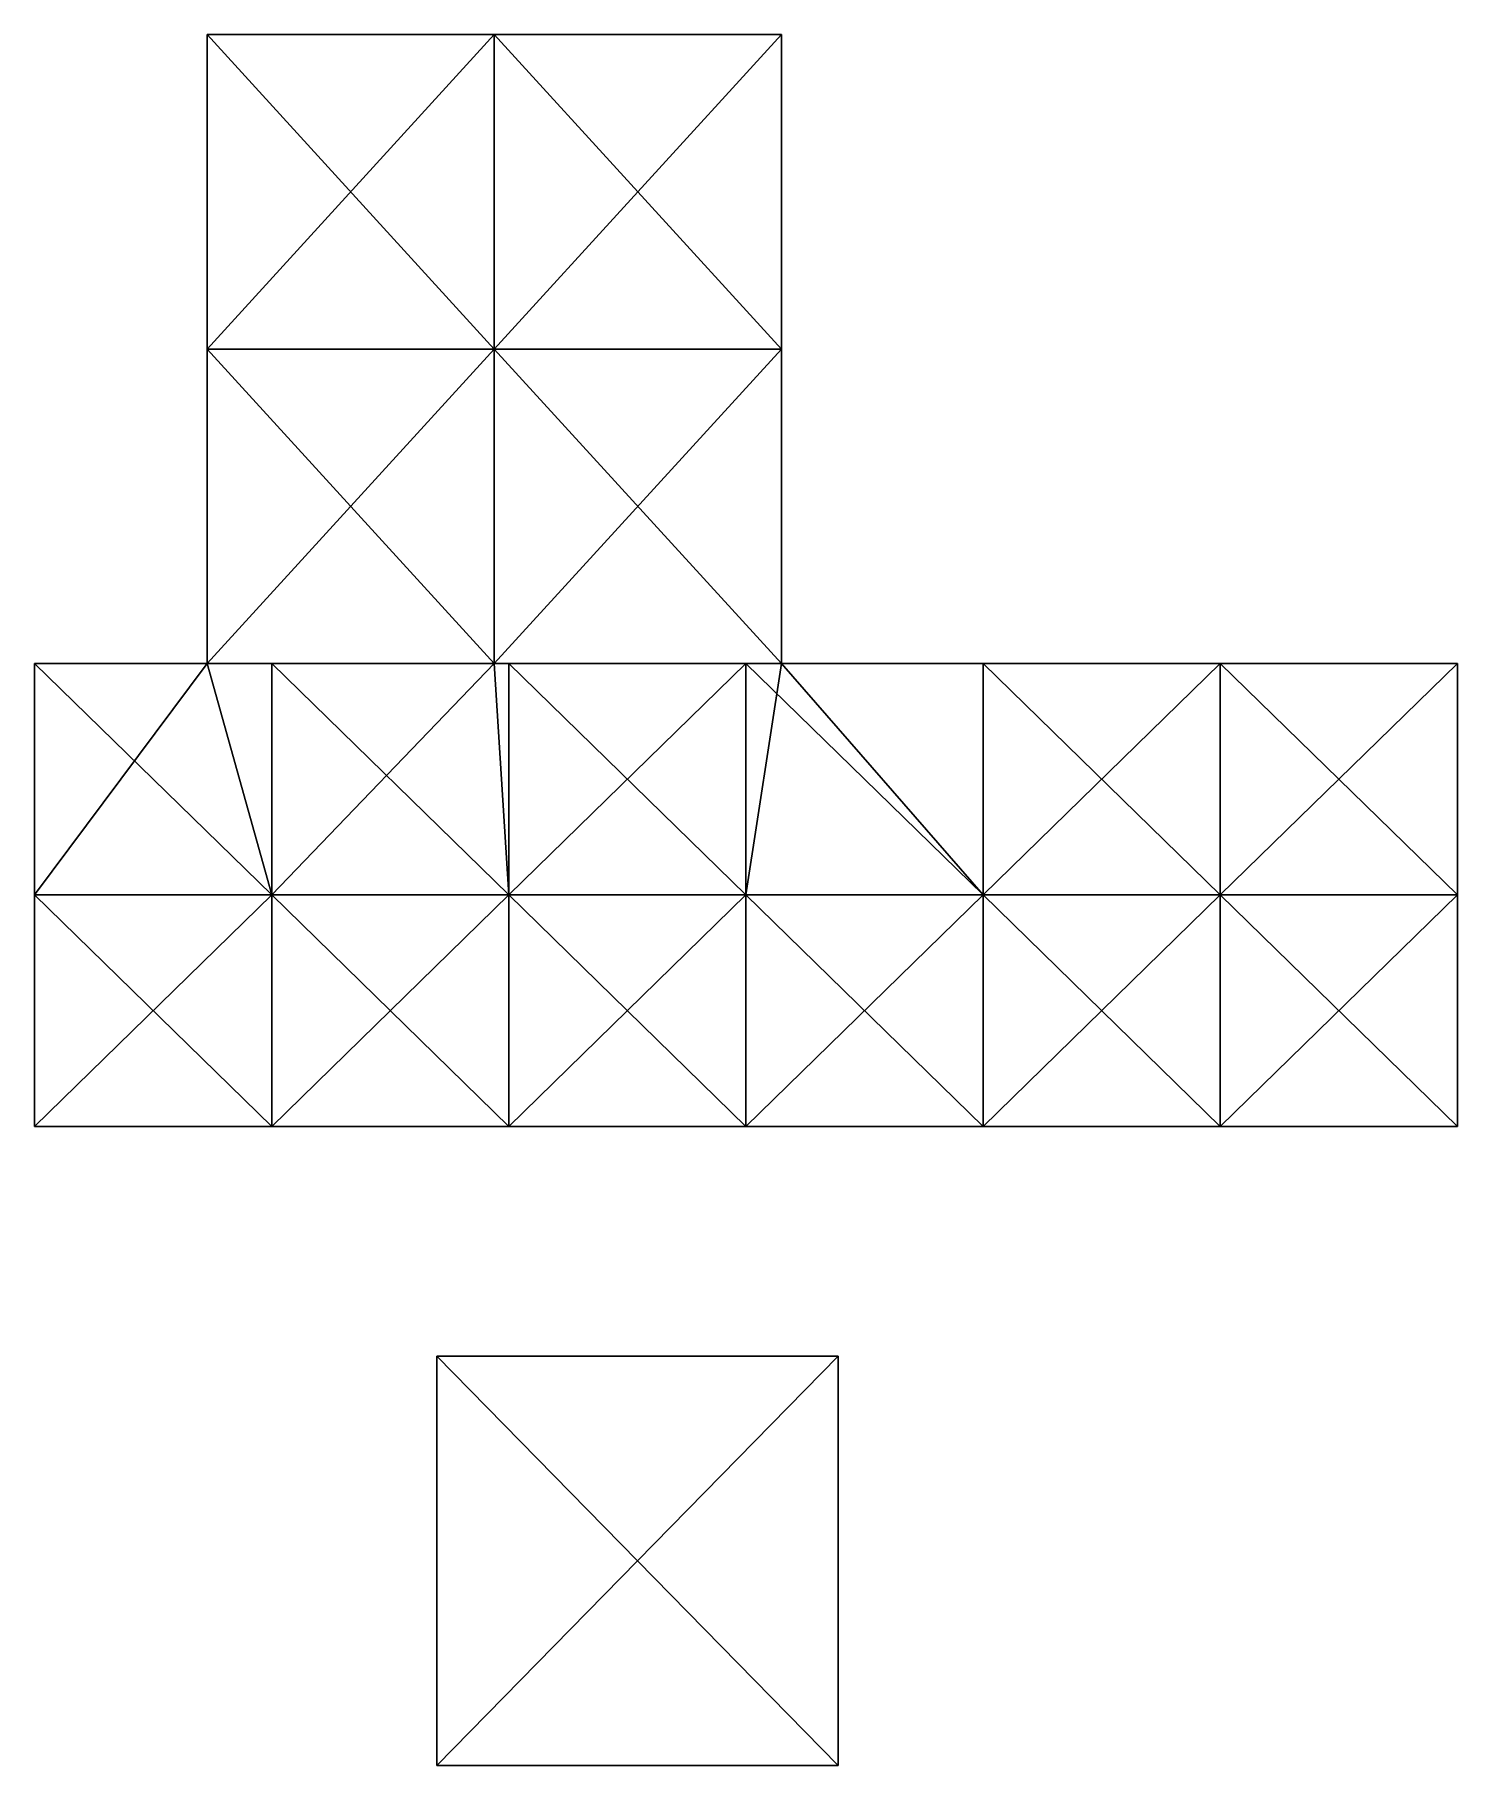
# Model space of a CAD drawing. Header units: metres. Extents: x -15 to 9.8, y 16.9 to 47.
import ezdxf

# ---------------------------------------------------------------- set-up
doc = ezdxf.new("R2010")
doc.units = ezdxf.units.M

msp = doc.modelspace()

# ---------------------------------------------------------------- linework, layer by layer
at = {"layer": 'BUILDING_0', "color": 3}
for points in [[(-1.018, 16.881, 19.525), (-8, 24, 19.525), (-8, 16.881, 19.525)], [(-8, 24, 19.525), (-1.018, 16.881, 19.525), (-1.018, 24, 19.525)]]:
    msp.add_3dface(points, dxfattribs=at)
at = {"layer": 'BUILDING_0', "color": 4}
for points in [[(-1.018, 24), (-8, 16.881), (-8, 24)], [(-8, 16.881), (-1.018, 24), (-1.018, 16.881)]]:
    msp.add_3dface(points, dxfattribs=at)
at = {"layer": 'BUILDING_0', "color": 1}
for points in [[(-8, 24, 4.881), (-1.018, 24), (-8, 24)], [(-1.018, 24), (-8, 24, 4.881), (-1.018, 24, 4.881)], [(-8, 24, 9.762), (-1.018, 24, 4.881), (-8, 24, 4.881)], [(-1.018, 24, 4.881), (-8, 24, 9.762), (-1.018, 24, 9.762)], [(-8, 24, 14.644), (-1.018, 24, 9.762), (-8, 24, 9.762)], [(-1.018, 24, 9.762), (-8, 24, 14.644), (-1.018, 24, 14.644)], [(-8, 24, 19.525), (-1.018, 24, 14.644), (-8, 24, 14.644)], [(-1.018, 24, 14.644), (-8, 24, 19.525), (-1.018, 24, 19.525)], [(-8, 24, 4.881), (-8, 16.881), (-8, 16.881, 4.881)], [(-8, 16.881), (-8, 24, 4.881), (-8, 24)], [(-8, 24, 9.762), (-8, 16.881, 4.881), (-8, 16.881, 9.762)], [(-8, 16.881, 4.881), (-8, 24, 9.762), (-8, 24, 4.881)], [(-8, 24, 14.644), (-8, 16.881, 9.762), (-8, 16.881, 14.644)], [(-8, 16.881, 9.762), (-8, 24, 14.644), (-8, 24, 9.762)], [(-8, 24, 19.525), (-8, 16.881, 14.644), (-8, 16.881, 19.525)], [(-8, 16.881, 14.644), (-8, 24, 19.525), (-8, 24, 14.644)], [(-1.018, 24), (-1.018, 16.881, 4.881), (-1.018, 16.881)], [(-1.018, 16.881, 4.881), (-1.018, 24), (-1.018, 24, 4.881)], [(-1.018, 24, 4.881), (-1.018, 16.881, 9.762), (-1.018, 16.881, 4.881)], [(-1.018, 16.881, 9.762), (-1.018, 24, 4.881), (-1.018, 24, 9.762)], [(-1.018, 24, 9.762), (-1.018, 16.881, 14.644), (-1.018, 16.881, 9.762)], [(-1.018, 16.881, 14.644), (-1.018, 24, 9.762), (-1.018, 24, 14.644)], [(-1.018, 24, 14.644), (-1.018, 16.881, 19.525), (-1.018, 16.881, 14.644)], [(-1.018, 16.881, 19.525), (-1.018, 24, 14.644), (-1.018, 24, 19.525)], [(-1.018, 16.881, 4.881), (-8, 16.881), (-1.018, 16.881)], [(-8, 16.881), (-1.018, 16.881, 4.881), (-8, 16.881, 4.881)], [(-1.018, 16.881, 9.762), (-8, 16.881, 4.881), (-1.018, 16.881, 4.881)], [(-8, 16.881, 4.881), (-1.018, 16.881, 9.762), (-8, 16.881, 9.762)], [(-1.018, 16.881, 14.644), (-8, 16.881, 9.762), (-1.018, 16.881, 9.762)], [(-8, 16.881, 9.762), (-1.018, 16.881, 14.644), (-8, 16.881, 14.644)], [(-1.018, 16.881, 19.525), (-8, 16.881, 14.644), (-1.018, 16.881, 14.644)], [(-8, 16.881, 14.644), (-1.018, 16.881, 19.525), (-8, 16.881, 19.525)]]:
    msp.add_3dface(points, dxfattribs=at)
at = {"layer": 'BUILDING_1', "color": 3}
for points in [[(-10.873, 32.028, 7.201), (-15, 36.057, 7.201), (-15, 32.028, 7.201)], [(-15, 36.057, 7.201), (-10.873, 32.028, 7.201), (-10.873, 36.057, 7.201)], [(-6.747, 32.028, 7.201), (-10.873, 36.057, 7.201), (-10.873, 32.028, 7.201)], [(-10.873, 36.057, 7.201), (-6.747, 32.028, 7.201), (-6.747, 36.057, 7.201)], [(-2.62, 32.028, 7.201), (-6.747, 36.057, 7.201), (-6.747, 32.028, 7.201)], [(-6.747, 36.057, 7.201), (-2.62, 32.028, 7.201), (-2.62, 36.057, 7.201)], [(1.507, 32.028, 7.201), (-2.62, 36.057, 7.201), (-2.62, 32.028, 7.201)], [(-2.62, 36.057, 7.201), (1.507, 32.028, 7.201), (1.507, 36.057, 7.201)], [(5.633, 32.028, 7.201), (1.507, 36.057, 7.201), (1.507, 32.028, 7.201)], [(1.507, 36.057, 7.201), (5.633, 32.028, 7.201), (5.633, 36.057, 7.201)], [(9.76, 32.028, 7.201), (5.633, 36.057, 7.201), (5.633, 32.028, 7.201)], [(5.633, 36.057, 7.201), (9.76, 32.028, 7.201), (9.76, 36.057, 7.201)], [(-10.873, 28, 7.201), (-15, 32.028, 7.201), (-15, 28, 7.201)], [(-15, 32.028, 7.201), (-10.873, 28, 7.201), (-10.873, 32.028, 7.201)], [(-6.747, 28, 7.201), (-10.873, 32.028, 7.201), (-10.873, 28, 7.201)], [(-10.873, 32.028, 7.201), (-6.747, 28, 7.201), (-6.747, 32.028, 7.201)], [(-2.62, 28, 7.201), (-6.747, 32.028, 7.201), (-6.747, 28, 7.201)], [(-6.747, 32.028, 7.201), (-2.62, 28, 7.201), (-2.62, 32.028, 7.201)], [(1.507, 28, 7.201), (-2.62, 32.028, 7.201), (-2.62, 28, 7.201)], [(-2.62, 32.028, 7.201), (1.507, 28, 7.201), (1.507, 32.028, 7.201)], [(5.633, 28, 7.201), (1.507, 32.028, 7.201), (1.507, 28, 7.201)], [(1.507, 32.028, 7.201), (5.633, 28, 7.201), (5.633, 32.028, 7.201)], [(9.76, 28, 7.201), (5.633, 32.028, 7.201), (5.633, 28, 7.201)], [(5.633, 32.028, 7.201), (9.76, 28, 7.201), (9.76, 32.028, 7.201)]]:
    msp.add_3dface(points, dxfattribs=at)
at = {"layer": 'BUILDING_1', "color": 4}
for points in [[(-12, 36.057), (-15, 32.028), (-15, 36.057)], [(-15, 32.028), (-12, 36.057), (-10.873, 32.028)], [(-10.873, 32.028), (-12, 36.057), (-10.873, 36.057)], [(-7, 36.057), (-10.873, 32.028), (-10.873, 36.057)], [(-10.873, 32.028), (-7, 36.057), (-6.747, 32.028)], [(-6.747, 32.028), (-7, 36.057), (-6.747, 36.057)], [(-2.62, 36.057), (-6.747, 32.028), (-6.747, 36.057)], [(-6.747, 32.028), (-2.62, 36.057), (-2.62, 32.028)], [(-2, 36.057), (-2.62, 32.028), (-2.62, 36.057)], [(-2.62, 32.028), (-2, 36.057), (1.507, 32.028)], [(1.507, 32.028), (-2, 36.057), (1.507, 36.057)], [(5.633, 36.057), (1.507, 32.028), (1.507, 36.057)], [(1.507, 32.028), (5.633, 36.057), (5.633, 32.028)], [(9.76, 36.057), (5.633, 32.028), (5.633, 36.057)], [(5.633, 32.028), (9.76, 36.057), (9.76, 32.028)], [(-10.873, 32.028), (-15, 28), (-15, 32.028)], [(-15, 28), (-10.873, 32.028), (-10.873, 28)], [(-6.747, 32.028), (-10.873, 28), (-10.873, 32.028)], [(-10.873, 28), (-6.747, 32.028), (-6.747, 28)], [(-2.62, 32.028), (-6.747, 28), (-6.747, 32.028)], [(-6.747, 28), (-2.62, 32.028), (-2.62, 28)], [(1.507, 32.028), (-2.62, 28), (-2.62, 32.028)], [(-2.62, 28), (1.507, 32.028), (1.507, 28)], [(5.633, 32.028), (1.507, 28), (1.507, 32.028)], [(1.507, 28), (5.633, 32.028), (5.633, 28)], [(9.76, 32.028), (5.633, 28), (5.633, 32.028)], [(5.633, 28), (9.76, 32.028), (9.76, 28)]]:
    msp.add_3dface(points, dxfattribs=at)
at = {"layer": 'BUILDING_1', "color": 1}
for points in [[(-12, 36.057, 4), (-12, 36.057), (-15, 36.057)], [(-15, 36.057, 7.201), (-12, 36.057, 4), (-15, 36.057)], [(-10.873, 36.057, 7.201), (-12, 36.057, 4), (-15, 36.057, 7.201)], [(-15, 36.057, 7.201), (-15, 32.028), (-15, 32.028, 7.201)], [(-15, 32.028), (-15, 36.057, 7.201), (-15, 36.057)], [(-10.873, 36.057, 7.201), (-5.333, 36.057, 4), (-12, 36.057, 4)], [(-5.333, 36.057, 4), (-10.873, 36.057, 7.201), (-6.747, 36.057, 7.201)], [(-6.747, 36.057, 7.201), (-2, 36.057, 4), (-5.333, 36.057, 4)], [(-2, 36.057, 4), (-6.747, 36.057, 7.201), (-2.62, 36.057, 7.201)], [(1.507, 36.057, 7.201), (-2, 36.057, 4), (-2.62, 36.057, 7.201)], [(-2, 36.057, 4), (1.507, 36.057), (-2, 36.057)], [(1.507, 36.057, 7.201), (1.507, 36.057), (-2, 36.057, 4)], [(1.507, 36.057, 7.201), (5.633, 36.057), (1.507, 36.057)], [(5.633, 36.057), (1.507, 36.057, 7.201), (5.633, 36.057, 7.201)], [(5.633, 36.057, 7.201), (9.76, 36.057), (5.633, 36.057)], [(9.76, 36.057), (5.633, 36.057, 7.201), (9.76, 36.057, 7.201)], [(9.76, 36.057), (9.76, 32.028, 7.201), (9.76, 32.028)], [(9.76, 32.028, 7.201), (9.76, 36.057), (9.76, 36.057, 7.201)], [(-15, 32.028, 7.201), (-15, 28), (-15, 28, 7.201)], [(-15, 28), (-15, 32.028, 7.201), (-15, 32.028)], [(9.76, 32.028), (9.76, 28, 7.201), (9.76, 28)], [(9.76, 28, 7.201), (9.76, 32.028), (9.76, 32.028, 7.201)], [(-10.873, 28, 7.201), (-15, 28), (-10.873, 28)], [(-15, 28), (-10.873, 28, 7.201), (-15, 28, 7.201)], [(-6.747, 28, 7.201), (-10.873, 28), (-6.747, 28)], [(-10.873, 28), (-6.747, 28, 7.201), (-10.873, 28, 7.201)], [(-2.62, 28, 7.201), (-6.747, 28), (-2.62, 28)], [(-6.747, 28), (-2.62, 28, 7.201), (-6.747, 28, 7.201)], [(1.507, 28, 7.201), (-2.62, 28), (1.507, 28)], [(-2.62, 28), (1.507, 28, 7.201), (-2.62, 28, 7.201)], [(5.633, 28, 7.201), (1.507, 28), (5.633, 28)], [(1.507, 28), (5.633, 28, 7.201), (1.507, 28, 7.201)], [(9.76, 28, 7.201), (5.633, 28), (9.76, 28)], [(5.633, 28), (9.76, 28, 7.201), (5.633, 28, 7.201)]]:
    msp.add_3dface(points, dxfattribs=at)
at = {"layer": 'BUILDING_2', "color": 3}
for points in [[(-7, 41.528, 4), (-12, 47, 4), (-12, 41.528, 4)], [(-12, 47, 4), (-7, 41.528, 4), (-7, 47, 4)], [(-2, 41.528, 4), (-7, 47, 4), (-7, 41.528, 4)], [(-7, 47, 4), (-2, 41.528, 4), (-2, 47, 4)], [(-7, 36.057, 4), (-12, 41.528, 4), (-12, 36.057, 4)], [(-12, 41.528, 4), (-7, 36.057, 4), (-7, 41.528, 4)], [(-2, 36.057, 4), (-7, 41.528, 4), (-7, 36.057, 4)], [(-7, 41.528, 4), (-2, 36.057, 4), (-2, 41.528, 4)]]:
    msp.add_3dface(points, dxfattribs=at)
at = {"layer": 'BUILDING_2', "color": 4}
for points in [[(-7, 47), (-12, 41.528), (-12, 47)], [(-12, 41.528), (-7, 47), (-7, 41.528)], [(-2, 47), (-7, 41.528), (-7, 47)], [(-7, 41.528), (-2, 47), (-2, 41.528)], [(-7, 41.528), (-12, 36.057), (-12, 41.528)], [(-12, 36.057), (-7, 41.528), (-7, 36.057)], [(-2, 41.528), (-7, 36.057), (-7, 41.528)], [(-7, 36.057), (-2, 41.528), (-2, 36.057)]]:
    msp.add_3dface(points, dxfattribs=at)
at = {"layer": 'BUILDING_2', "color": 1}
for points in [[(-12, 47, 4), (-7, 47), (-12, 47)], [(-7, 47), (-12, 47, 4), (-7, 47, 4)], [(-12, 47, 4), (-12, 41.528), (-12, 41.528, 4)], [(-12, 41.528), (-12, 47, 4), (-12, 47)], [(-7, 47, 4), (-2, 47), (-7, 47)], [(-2, 47), (-7, 47, 4), (-2, 47, 4)], [(-2, 47), (-2, 41.528, 4), (-2, 41.528)], [(-2, 41.528, 4), (-2, 47), (-2, 47, 4)], [(-12, 41.528, 4), (-12, 36.057), (-12, 36.057, 4)], [(-12, 36.057), (-12, 41.528, 4), (-12, 41.528)], [(-2, 41.528), (-2, 36.057, 4), (-2, 36.057)], [(-2, 36.057, 4), (-2, 41.528), (-2, 41.528, 4)]]:
    msp.add_3dface(points, dxfattribs=at)

doc.saveas('drawing.dxf')
